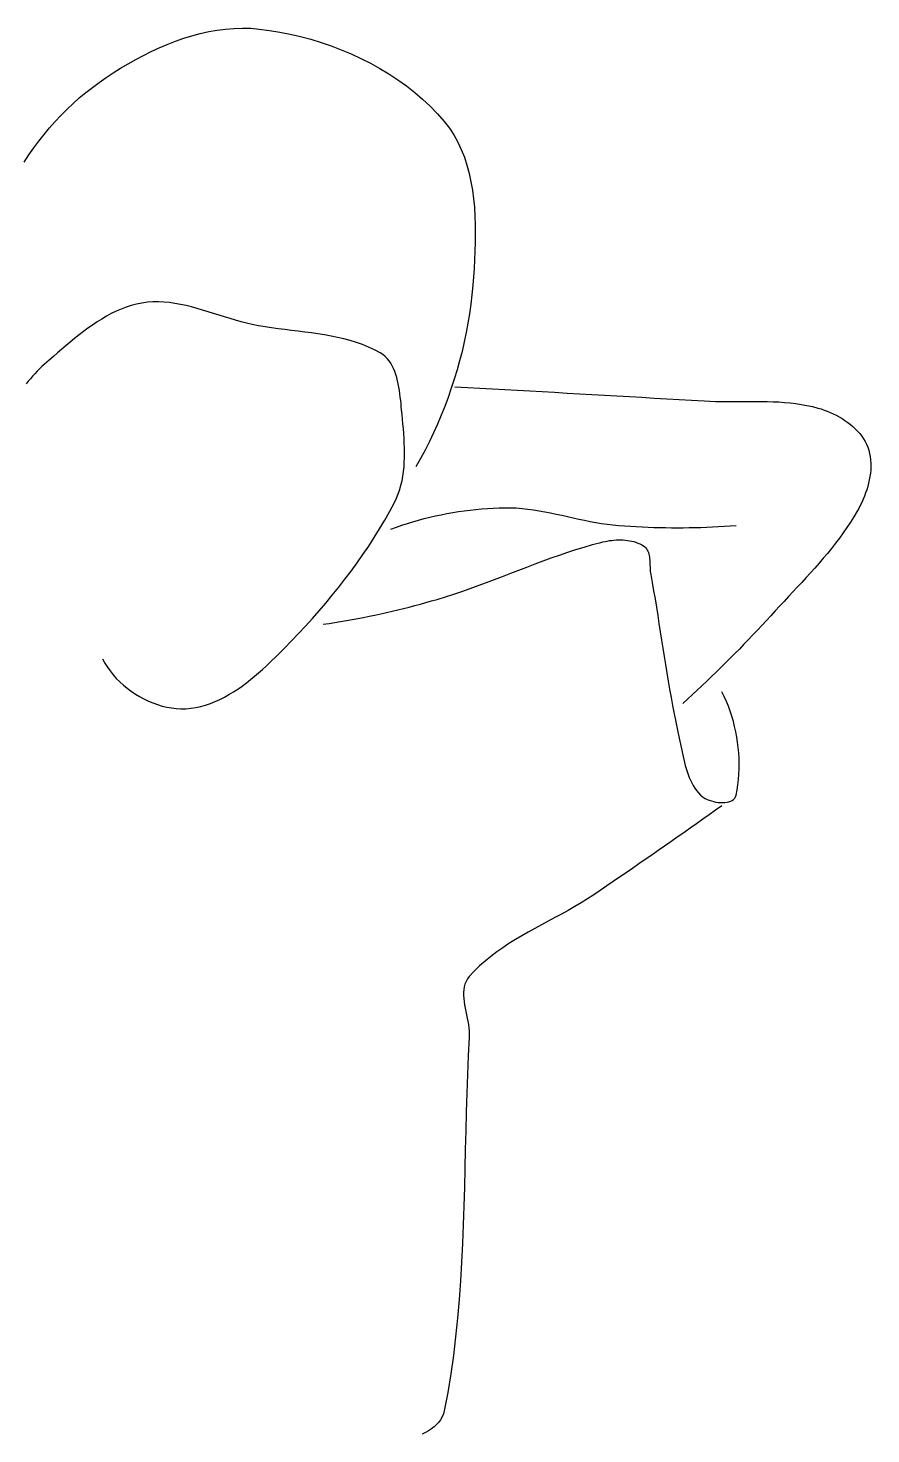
# Model space of a CAD drawing. Header units: inches. Extents: x 21 to 132, y 19 to 196.
# Drawn here: x 78.713 to 79.068, y 48.454 to 49.047 of the extents above; entities that cross this region are included whole.
import ezdxf

# ---------------------------------------------------------------- set-up
doc = ezdxf.new("R2010")
doc.units = ezdxf.units.IN
doc.header["$MEASUREMENT"] = 0
doc.layers.add('fur', color=253, linetype='Continuous')

# ---------------------------------------------------------------- blocks, each defined once
blk = doc.blocks.new('dp5')
at = {"layer": 'fur', "linetype": 'Continuous'}
for p, q in [((1449.7538, 1455.6024), (1452.1728, 1456.2505)), ((1452.1728, 1456.2505), (1454.6035, 1456.7957)), ((1454.6035, 1456.7957), (1457.0431, 1457.2318)), ((1457.0431, 1457.2318), (1459.4888, 1457.5524)), ((1459.4888, 1457.5524), (1461.937, 1457.7512)), ((1461.937, 1457.7512), (1464.3845, 1457.8224)), ((1464.3845, 1457.8224), (1466.8286, 1457.7593)), ((1466.8286, 1457.7593), (1469.2658, 1457.5556)), ((1469.2658, 1457.5556), (1472.2544, 1457.1653)), ((1472.2544, 1457.1653), (1475.2534, 1456.6713)), ((1475.2534, 1456.6713), (1478.2547, 1456.0741)), ((1478.2547, 1456.0741), (1481.2519, 1455.3741)), ((1437.9508, 1451.0364), (1440.2623, 1452.1055)), ((1440.2623, 1452.1055), (1442.6014, 1453.1029)), ((1442.6014, 1453.1029), (1444.9653, 1454.0222)), ((1444.9653, 1454.0222), (1447.3503, 1454.8575)), ((1447.3503, 1454.8575), (1449.7538, 1455.6024)), ((1481.2519, 1455.3741), (1484.2381, 1454.5722)), ((1484.2381, 1454.5722), (1487.2061, 1453.6689)), ((1487.2061, 1453.6689), (1490.1489, 1452.6646)), ((1490.1489, 1452.6646), (1493.0597, 1451.5604)), ((1431.2146, 1447.4618), (1433.4239, 1448.7083)), ((1433.4239, 1448.7083), (1435.6703, 1449.902)), ((1435.6703, 1449.902), (1437.9508, 1451.0364)), ((1493.0597, 1451.5604), (1495.9314, 1450.3565)), ((1495.9314, 1450.3565), (1498.7569, 1449.0536)), ((1498.7569, 1449.0536), (1501.5296, 1447.6524)), ((1501.5296, 1447.6524), (1504.2423, 1446.1533)), ((1422.8124, 1442.0711), (1424.8413, 1443.4671)), ((1424.8413, 1443.4671), (1426.9202, 1444.8347)), ((1426.9202, 1444.8347), (1429.0456, 1446.1684)), ((1429.0456, 1446.1684), (1431.2146, 1447.4618)), ((1504.2423, 1446.1533), (1506.8878, 1444.5574)), ((1506.8878, 1444.5574), (1509.4594, 1442.8646)), ((1418.9338, 1439.1414), (1420.8499, 1440.6407)), ((1420.8499, 1440.6407), (1422.8124, 1442.0711)), ((1509.4594, 1442.8646), (1511.9502, 1441.0761)), ((1511.9502, 1441.0761), (1514.3529, 1439.1924)), ((1413.4672, 1434.2618), (1415.2418, 1435.9488)), ((1415.2418, 1435.9488), (1417.0642, 1437.5765)), ((1417.0642, 1437.5765), (1418.9338, 1439.1414)), ((1514.3529, 1439.1924), (1516.6607, 1437.2139)), ((1516.6607, 1437.2139), (1518.8667, 1435.141)), ((1410.0624, 1430.7207), (1411.7405, 1432.5178)), ((1411.7405, 1432.5178), (1413.4672, 1434.2618)), ((1518.8667, 1435.141), (1520.964, 1432.9751)), ((1520.964, 1432.9751), (1522.9453, 1430.7159)), ((1406.8534, 1426.9779), (1408.4332, 1428.873)), ((1408.4332, 1428.873), (1410.0624, 1430.7207)), ((1522.9453, 1430.7159), (1524.4069, 1428.8148)), ((1524.4069, 1428.8148), (1525.7115, 1426.8195)), ((1403.8445, 1423.0576), (1405.3237, 1425.0384)), ((1405.3237, 1425.0384), (1406.8534, 1426.9779)), ((1525.7115, 1426.8195), (1526.8666, 1424.7371)), ((1526.8666, 1424.7371), (1527.8804, 1422.5751)), ((1401.0388, 1418.9844), (1402.4158, 1421.0385)), ((1402.4158, 1421.0385), (1403.8445, 1423.0576)), ((1527.8804, 1422.5751), (1528.7604, 1420.3411)), ((1528.7604, 1420.3411), (1529.5145, 1418.0422)), ((1529.5145, 1418.0422), (1530.1502, 1415.6862)), ((1530.1502, 1415.6862), (1530.6759, 1413.2804)), ((1530.6759, 1413.2804), (1531.0985, 1410.8323)), ((1531.0985, 1410.8323), (1531.4267, 1408.349)), ((1531.4267, 1408.349), (1531.6675, 1405.8384)), ((1531.6675, 1405.8384), (1531.8293, 1403.3075)), ((1531.8293, 1403.3075), (1531.9194, 1400.7643)), ((1531.9194, 1400.7643), (1531.946, 1398.2157)), ((1531.9167, 1395.6691), (1531.8392, 1393.1323)), ((1531.946, 1398.2157), (1531.9167, 1395.6691)), ((1531.7213, 1390.6125), (1531.5711, 1388.1174)), ((1531.8392, 1393.1323), (1531.7213, 1390.6125)), ((1531.5711, 1388.1174), (1531.3958, 1385.6542)), ((1531.2038, 1383.2302), (1530.9451, 1380.4804)), ((1531.3958, 1385.6542), (1531.2038, 1383.2302)), ((1436.8048, 1378.2937), (1435.1999, 1378.0687)), ((1438.4092, 1378.4114), (1436.8048, 1378.2937)), ((1440.0132, 1378.4303), (1438.4092, 1378.4114)), ((1441.6162, 1378.3587), (1440.0132, 1378.4303)), ((1443.2191, 1378.2055), (1441.6162, 1378.3587)), ((1530.9451, 1380.4804), (1530.6231, 1377.7314)), ((1424.949, 1374.2471), (1423.5748, 1373.4446)), ((1426.344, 1374.9961), (1424.949, 1374.2471)), ((1427.7604, 1375.6861), (1426.344, 1374.9961)), ((1429.1995, 1376.3119), (1427.7604, 1375.6861)), ((1430.6621, 1376.8684), (1429.1995, 1376.3119)), ((1432.149, 1377.3502), (1430.6621, 1376.8684)), ((1433.6613, 1377.752), (1432.149, 1377.3502)), ((1435.1999, 1378.0687), (1433.6613, 1377.752)), ((1444.8214, 1377.9788), (1443.2191, 1378.2055)), ((1446.4231, 1377.6874), (1444.8214, 1377.9788)), ((1448.0242, 1377.3395), (1446.4231, 1377.6874)), ((1449.6252, 1376.944), (1448.0242, 1377.3395)), ((1451.2253, 1376.5092), (1449.6252, 1376.944)), ((1452.8251, 1376.0436), (1451.2253, 1376.5092)), ((1454.4241, 1375.5559), (1452.8251, 1376.0436)), ((1456.0229, 1375.0544), (1454.4241, 1375.5559)), ((1457.6213, 1374.5476), (1456.0229, 1375.0544)), ((1459.2188, 1374.0443), (1457.6213, 1374.5476)), ((1530.2382, 1374.985), (1529.7914, 1372.2434)), ((1530.6231, 1377.7314), (1530.2382, 1374.985)), ((1419.5675, 1370.7684), (1418.2666, 1369.8043)), ((1420.8851, 1371.7001), (1419.5675, 1370.7684)), ((1422.2206, 1372.594), (1420.8851, 1371.7001)), ((1423.5748, 1373.4446), (1422.2206, 1372.594)), ((1460.8162, 1373.5527), (1459.2188, 1374.0443)), ((1462.4132, 1373.0814), (1460.8162, 1373.5527)), ((1464.0096, 1372.6391), (1462.4132, 1373.0814)), ((1465.6056, 1372.2341), (1464.0096, 1372.6391)), ((1467.2012, 1371.875), (1465.6056, 1372.2341)), ((1469.0735, 1371.5085), (1467.2012, 1371.875)), ((1470.9624, 1371.1829), (1469.0735, 1371.5085)), ((1472.8652, 1370.8907), (1470.9624, 1371.1829)), ((1474.778, 1370.6236), (1472.8652, 1370.8907)), ((1476.6987, 1370.3748), (1474.778, 1370.6236)), ((1478.6238, 1370.1364), (1476.6987, 1370.3748)), ((1480.5505, 1369.9004), (1478.6238, 1370.1364)), ((1529.7914, 1372.2434), (1529.283, 1369.5082)), ((1414.4571, 1366.7691), (1413.215, 1365.7275)), ((1415.7122, 1367.7993), (1414.4571, 1366.7691)), ((1416.9821, 1368.8127), (1415.7122, 1367.7993)), ((1418.2666, 1369.8043), (1416.9821, 1368.8127)), ((1482.4753, 1369.6599), (1480.5505, 1369.9004)), ((1484.3959, 1369.4067), (1482.4753, 1369.6599)), ((1486.3089, 1369.1333), (1484.3959, 1369.4067)), ((1488.2114, 1368.8322), (1486.3089, 1369.1333)), ((1490.1002, 1368.4957), (1488.2114, 1368.8322)), ((1491.9727, 1368.1164), (1490.1002, 1368.4957)), ((1493.8255, 1367.6863), (1491.9727, 1368.1164)), ((1495.6558, 1367.198), (1493.8255, 1367.6863)), ((1497.4606, 1366.6439), (1495.6558, 1367.198)), ((1499.2367, 1366.0162), (1497.4606, 1366.6439)), ((1500.9815, 1365.3075), (1499.2367, 1366.0162)), ((1528.7138, 1366.7816), (1528.0842, 1364.0654)), ((1529.283, 1369.5082), (1528.7138, 1366.7816)), ((1409.5586, 1362.5868), (1408.3602, 1361.552)), ((1410.7665, 1363.6311), (1409.5586, 1362.5868)), ((1411.9848, 1364.6798), (1410.7665, 1363.6311)), ((1413.215, 1365.7275), (1411.9848, 1364.6798)), ((1502.6914, 1364.5103), (1500.9815, 1365.3075)), ((1504.3639, 1363.6165), (1502.6914, 1364.5103)), ((1505.0959, 1363.1435), (1504.3639, 1363.6165)), ((1505.7626, 1362.6032), (1505.0959, 1363.1435)), ((1506.368, 1362.0006), (1505.7626, 1362.6032)), ((1506.9148, 1361.3405), (1506.368, 1362.0006)), ((1528.0842, 1364.0654), (1527.3948, 1361.3615)), ((1404.8586, 1358.2919), (1404.1844, 1357.5878)), ((1405.5459, 1358.9792), (1404.8586, 1358.2919)), ((1406.2431, 1359.6489), (1405.5459, 1358.9792)), ((1406.9469, 1360.3012), (1406.2431, 1359.6489)), ((1407.6537, 1360.9356), (1406.9469, 1360.3012)), ((1408.3602, 1361.552), (1407.6537, 1360.9356)), ((1507.407, 1360.6282), (1506.9148, 1361.3405)), ((1507.8477, 1359.8687), (1507.407, 1360.6282)), ((1508.2407, 1359.0669), (1507.8477, 1359.8687)), ((1508.5888, 1358.228), (1508.2407, 1359.0669)), ((1508.8964, 1357.3572), (1508.5888, 1358.228)), ((1526.6465, 1358.6719), (1525.8394, 1355.9985)), ((1527.3948, 1361.3615), (1526.6465, 1358.6719)), ((1402.2753, 1355.3745), (1401.6881, 1354.6043)), ((1402.8893, 1356.1288), (1402.2753, 1355.3745)), ((1403.5268, 1356.8666), (1402.8893, 1356.1288)), ((1404.1844, 1357.5878), (1403.5268, 1356.8666)), ((1509.1663, 1356.4592), (1508.8964, 1357.3572)), ((1509.402, 1355.5391), (1509.1663, 1356.4592)), ((1509.6071, 1354.602), (1509.402, 1355.5391)), ((1509.7847, 1353.6533), (1509.6071, 1354.602)), ((1525.8394, 1355.9985), (1524.9746, 1353.3434)), ((1526.042, 1353.8096), (1529.6553, 1353.6089)), ((1509.9388, 1352.6975), (1509.7847, 1353.6533)), ((1510.0725, 1351.7395), (1509.9388, 1352.6975)), ((1510.1895, 1350.7852), (1510.0725, 1351.7395)), ((1510.2929, 1349.8388), (1510.1895, 1350.7852)), ((1510.3866, 1348.9058), (1510.2929, 1349.8388)), ((1524.0526, 1350.7084), (1523.0739, 1348.0953)), ((1524.9746, 1353.3434), (1524.0526, 1350.7084)), ((1529.6553, 1353.6089), (1533.2687, 1353.4075)), ((1533.2687, 1353.4075), (1536.8821, 1353.2057)), ((1536.8821, 1353.2057), (1540.4953, 1353.0032)), ((1540.4953, 1353.0032), (1544.1085, 1352.7999)), ((1544.1085, 1352.7999), (1547.7216, 1352.5962)), ((1547.7216, 1352.5962), (1551.335, 1352.3918)), ((1551.335, 1352.3918), (1554.948, 1352.187)), ((1554.948, 1352.187), (1558.561, 1351.9813)), ((1558.561, 1351.9813), (1562.1741, 1351.7751)), ((1562.1741, 1351.7751), (1565.7871, 1351.5685)), ((1565.7871, 1351.5685), (1569.4002, 1351.3611)), ((1569.4002, 1351.3611), (1573.0132, 1351.1531)), ((1573.0132, 1351.1531), (1576.6259, 1350.9446)), ((1576.6259, 1350.9446), (1580.2389, 1350.7353)), ((1580.2389, 1350.7353), (1583.8518, 1350.5256)), ((1583.8518, 1350.5256), (1587.4646, 1350.3153)), ((1587.4646, 1350.3153), (1591.0773, 1350.1042)), ((1591.0773, 1350.1042), (1594.6902, 1349.8928)), ((1594.6902, 1349.8928), (1598.3029, 1349.6804)), ((1598.3029, 1349.6804), (1599.9577, 1349.5991)), ((1510.4736, 1347.9911), (1510.3866, 1348.9058)), ((1510.5578, 1347.0998), (1510.4736, 1347.9911)), ((1510.6874, 1345.7526), (1510.5578, 1347.0998)), ((1510.8185, 1344.3925), (1510.6874, 1345.7526)), ((1523.0739, 1348.0953), (1522.0391, 1345.5061)), ((1599.9577, 1349.5991), (1601.6175, 1349.5462)), ((1601.6175, 1349.5462), (1603.2814, 1349.5165)), ((1603.2814, 1349.5165), (1604.9483, 1349.505)), ((1604.9483, 1349.505), (1606.6177, 1349.5064)), ((1606.6177, 1349.5064), (1608.2884, 1349.5159)), ((1608.2884, 1349.5159), (1609.9599, 1349.5279)), ((1609.9599, 1349.5279), (1611.6308, 1349.5379)), ((1611.6308, 1349.5379), (1613.3007, 1349.5403)), ((1613.3007, 1349.5403), (1614.9684, 1349.5303)), ((1614.9684, 1349.5303), (1616.633, 1349.5024)), ((1616.633, 1349.5024), (1618.294, 1349.452)), ((1618.294, 1349.452), (1619.9503, 1349.3738)), ((1619.9503, 1349.3738), (1621.6009, 1349.2626)), ((1621.6009, 1349.2626), (1623.2447, 1349.113)), ((1623.2447, 1349.113), (1624.8813, 1348.9205)), ((1624.8813, 1348.9205), (1626.5097, 1348.6795)), ((1626.5097, 1348.6795), (1628.1289, 1348.3852)), ((1628.1289, 1348.3852), (1629.7381, 1348.0323)), ((1629.7381, 1348.0323), (1631.3363, 1347.6159)), ((1631.3363, 1347.6159), (1632.224, 1347.3487)), ((1632.224, 1347.3487), (1633.115, 1347.0476)), ((1633.115, 1347.0476), (1634.0066, 1346.7128)), ((1634.0066, 1346.7128), (1634.8947, 1346.3449)), ((1634.8947, 1346.3449), (1635.7762, 1345.9442)), ((1635.7762, 1345.9442), (1636.6474, 1345.5109)), ((1510.9467, 1343.0215), (1510.8185, 1344.3925)), ((1511.0677, 1341.6421), (1510.9467, 1343.0215)), ((1511.1772, 1340.2565), (1511.0677, 1341.6421)), ((1520.9489, 1342.9429), (1519.8036, 1340.4076)), ((1522.0391, 1345.5061), (1520.9489, 1342.9429)), ((1636.6474, 1345.5109), (1637.5048, 1345.0456)), ((1637.5048, 1345.0456), (1638.3449, 1344.5486)), ((1638.3449, 1344.5486), (1639.1637, 1344.0204)), ((1639.1637, 1344.0204), (1639.9585, 1343.4614)), ((1639.9585, 1343.4614), (1640.7253, 1342.8719)), ((1640.7253, 1342.8719), (1641.4607, 1342.2524)), ((1641.4607, 1342.2524), (1642.1611, 1341.6032)), ((1642.1611, 1341.6032), (1642.823, 1340.9245)), ((1511.2706, 1338.867), (1511.1772, 1340.2565)), ((1511.3437, 1337.4757), (1511.2706, 1338.867)), ((1511.3926, 1336.085), (1511.3437, 1337.4757)), ((1518.6045, 1337.9019), (1517.3514, 1335.4279)), ((1519.8036, 1340.4076), (1518.6045, 1337.9019)), ((1642.823, 1340.9245), (1643.443, 1340.2172)), ((1643.443, 1340.2172), (1644.0172, 1339.4812)), ((1644.0172, 1339.4812), (1644.5423, 1338.7171)), ((1644.5423, 1338.7171), (1645.0152, 1337.9254)), ((1645.0152, 1337.9254), (1645.4316, 1337.1064)), ((1511.4127, 1334.697), (1511.3926, 1336.085)), ((1511.3995, 1333.3141), (1511.4127, 1334.697)), ((1517.3514, 1335.4279), (1516.0451, 1332.9877)), ((1645.4316, 1337.1064), (1645.7884, 1336.2605)), ((1645.7884, 1336.2605), (1646.0898, 1335.3699)), ((1646.0898, 1335.3699), (1646.3265, 1334.4612)), ((1646.3265, 1334.4612), (1646.5019, 1333.5366)), ((1646.5019, 1333.5366), (1646.6182, 1332.5984)), ((1511.1176, 1329.2183), (1511.2562, 1330.5727)), ((1511.2562, 1330.5727), (1511.3486, 1331.9386)), ((1511.3486, 1331.9386), (1511.3995, 1333.3141)), ((1516.0451, 1332.9877), (1514.6869, 1330.583)), ((1646.6419, 1329.7265), (1646.5504, 1328.7578)), ((1646.6182, 1332.5984), (1646.6788, 1331.649)), ((1646.6856, 1330.6909), (1646.6419, 1329.7265)), ((1646.6788, 1331.649), (1646.6856, 1330.6909)), ((1510.0155, 1323.9651), (1510.3818, 1325.2494)), ((1510.3818, 1325.2494), (1510.6847, 1326.5544)), ((1510.6847, 1326.5544), (1510.9285, 1327.8783)), ((1510.9285, 1327.8783), (1511.1176, 1329.2183)), ((1646.0147, 1325.8517), (1645.7579, 1324.8903)), ((1646.2339, 1326.818), (1646.0147, 1325.8517)), ((1646.4135, 1327.7877), (1646.2339, 1326.818)), ((1646.5504, 1328.7578), (1646.4135, 1327.7877)), ((1508.4932, 1320.2601), (1509.0755, 1321.4681)), ((1509.0755, 1321.4681), (1509.5816, 1322.7039)), ((1509.5816, 1322.7039), (1510.0155, 1323.9651)), ((1644.4142, 1321.1472), (1644.0121, 1320.2484)), ((1644.7922, 1322.0631), (1644.4142, 1321.1472)), ((1645.1441, 1322.9938), (1644.7922, 1322.0631)), ((1645.4669, 1323.9371), (1645.1441, 1322.9938)), ((1645.7579, 1324.8903), (1645.4669, 1323.9371)), ((1505.6593, 1315.1001), (1507.1042, 1317.6653)), ((1507.1042, 1317.6653), (1508.4932, 1320.2601)), ((1523.7158, 1317.0095), (1525.3818, 1317.3073)), ((1525.3818, 1317.3073), (1527.0524, 1317.5773)), ((1527.0524, 1317.5773), (1528.7268, 1317.8191)), ((1528.7268, 1317.8191), (1530.4041, 1318.0325)), ((1530.4041, 1318.0325), (1532.0841, 1318.2174)), ((1532.0841, 1318.2174), (1533.7656, 1318.3739)), ((1533.7656, 1318.3739), (1535.448, 1318.5017)), ((1535.448, 1318.5017), (1537.1309, 1318.6006)), ((1537.1309, 1318.6006), (1538.813, 1318.6705)), ((1538.813, 1318.6705), (1540.4942, 1318.7114)), ((1540.4942, 1318.7114), (1542.1631, 1318.7037)), ((1542.1631, 1318.7037), (1543.8269, 1318.6324)), ((1543.8269, 1318.6324), (1545.4865, 1318.5035)), ((1545.4865, 1318.5035), (1547.142, 1318.3236)), ((1547.142, 1318.3236), (1548.7943, 1318.0986)), ((1548.7943, 1318.0986), (1550.4434, 1317.835)), ((1550.4434, 1317.835), (1552.0904, 1317.5387)), ((1552.0904, 1317.5387), (1553.7357, 1317.216)), ((1553.7357, 1317.216), (1555.3796, 1316.8732)), ((1642.6918, 1317.6792), (1641.7487, 1316.0659)), ((1643.1483, 1318.5122), (1642.6918, 1317.6792)), ((1643.5894, 1319.3692), (1643.1483, 1318.5122)), ((1644.0121, 1320.2484), (1643.5894, 1319.3692)), ((1504.1599, 1312.5642), (1505.6593, 1315.1001)), ((1507.4606, 1312.5177), (1509.0425, 1313.0884)), ((1509.0425, 1313.0884), (1510.6357, 1313.6329)), ((1510.6357, 1313.6329), (1512.2398, 1314.1501)), ((1512.2398, 1314.1501), (1513.8544, 1314.6406)), ((1513.8544, 1314.6406), (1515.4784, 1315.1039)), ((1515.4784, 1315.1039), (1517.111, 1315.54)), ((1517.111, 1315.54), (1518.752, 1315.9488)), ((1518.752, 1315.9488), (1520.4002, 1316.33)), ((1520.4002, 1316.33), (1522.0551, 1316.6836)), ((1522.0551, 1316.6836), (1523.7158, 1317.0095)), ((1555.3796, 1316.8732), (1557.0229, 1316.5165)), ((1557.0229, 1316.5165), (1558.6656, 1316.1521)), ((1558.6656, 1316.1521), (1560.3087, 1315.7862)), ((1560.3087, 1315.7862), (1561.953, 1315.425)), ((1561.953, 1315.425), (1563.5981, 1315.0747)), ((1563.5981, 1315.0747), (1565.2455, 1314.7416)), ((1565.2455, 1314.7416), (1566.895, 1314.4317)), ((1566.895, 1314.4317), (1568.5475, 1314.1515)), ((1568.5475, 1314.1515), (1570.2034, 1313.9069)), ((1570.2034, 1313.9069), (1571.8633, 1313.7043)), ((1571.8633, 1313.7043), (1573.5277, 1313.5499)), ((1573.5277, 1313.5499), (1575.2268, 1313.4258)), ((1575.2268, 1313.4258), (1576.9271, 1313.3148)), ((1576.9271, 1313.3148), (1578.6286, 1313.2168)), ((1578.6286, 1313.2168), (1580.3311, 1313.1319)), ((1580.3311, 1313.1319), (1582.0347, 1313.0601)), ((1582.0347, 1313.0601), (1583.7391, 1313.0013)), ((1583.7391, 1313.0013), (1585.4438, 1312.9556)), ((1595.6773, 1312.9556), (1597.3823, 1313.0013)), ((1597.3823, 1313.0013), (1599.0866, 1313.0601)), ((1599.0866, 1313.0601), (1600.79, 1313.1319)), ((1600.79, 1313.1319), (1602.4928, 1313.2168)), ((1602.4928, 1313.2168), (1604.1942, 1313.3148)), ((1604.1942, 1313.3148), (1605.8945, 1313.4258)), ((1605.8945, 1313.4258), (1607.5936, 1313.5499)), ((1640.7623, 1314.4814), (1639.7352, 1312.924)), ((1641.7487, 1316.0659), (1640.7623, 1314.4814)), ((1501.0066, 1307.5799), (1502.6082, 1310.0576)), ((1502.6082, 1310.0576), (1504.1599, 1312.5642)), ((1568.9743, 1308.7954), (1569.5937, 1308.9302)), ((1569.5937, 1308.9302), (1570.223, 1309.0497)), ((1570.223, 1309.0497), (1570.8605, 1309.1527)), ((1570.8605, 1309.1527), (1571.5041, 1309.238)), ((1571.5041, 1309.238), (1572.1523, 1309.3044)), ((1572.1523, 1309.3044), (1572.8034, 1309.3512)), ((1572.8034, 1309.3512), (1573.4558, 1309.3767)), ((1573.4558, 1309.3767), (1574.1078, 1309.3798)), ((1574.1078, 1309.3798), (1574.7573, 1309.3596)), ((1574.7573, 1309.3596), (1575.4032, 1309.3148)), ((1575.4032, 1309.3148), (1576.0431, 1309.2444)), ((1576.0431, 1309.2444), (1576.6757, 1309.1469)), ((1576.6757, 1309.1469), (1577.2992, 1309.0214)), ((1577.2992, 1309.0214), (1577.9119, 1308.8667)), ((1585.4438, 1312.9556), (1587.1493, 1312.9228)), ((1587.1493, 1312.9228), (1588.8548, 1312.9032)), ((1588.8548, 1312.9032), (1590.5606, 1312.8968)), ((1590.5606, 1312.8968), (1592.2663, 1312.9032)), ((1592.2663, 1312.9032), (1593.9722, 1312.9228)), ((1593.9722, 1312.9228), (1595.6773, 1312.9556)), ((1637.572, 1309.882), (1636.4412, 1308.394)), ((1638.6709, 1311.3913), (1637.572, 1309.882)), ((1639.7352, 1312.924), (1638.6709, 1311.3913)), ((1497.6605, 1302.7111), (1499.3565, 1305.1311)), ((1499.3565, 1305.1311), (1501.0066, 1307.5799)), ((1553.9922, 1304.1241), (1556.362, 1304.962)), ((1556.362, 1304.962), (1558.7405, 1305.7725)), ((1558.7405, 1305.7725), (1561.1287, 1306.5508)), ((1561.1287, 1306.5508), (1563.528, 1307.2923)), ((1563.528, 1307.2923), (1565.9401, 1307.9925)), ((1565.9401, 1307.9925), (1568.3662, 1308.6465)), ((1568.3662, 1308.6465), (1568.9743, 1308.7954)), ((1577.9119, 1308.8667), (1578.5122, 1308.6815)), ((1578.5122, 1308.6815), (1579.0981, 1308.4649)), ((1579.0981, 1308.4649), (1579.6683, 1308.2155)), ((1579.6683, 1308.2155), (1580.2207, 1307.9324)), ((1580.2207, 1307.9324), (1580.7536, 1307.6142)), ((1580.7536, 1307.6142), (1581.0882, 1307.3664)), ((1581.0882, 1307.3664), (1581.3776, 1307.0855)), ((1581.3776, 1307.0855), (1581.6256, 1306.7737)), ((1581.6256, 1306.7737), (1581.8355, 1306.4339)), ((1581.8355, 1306.4339), (1582.0107, 1306.069)), ((1582.0107, 1306.069), (1582.1546, 1305.681)), ((1582.1546, 1305.681), (1582.2709, 1305.2732)), ((1582.2709, 1305.2732), (1582.3629, 1304.8479)), ((1582.3629, 1304.8479), (1582.434, 1304.408)), ((1634.097, 1305.4749), (1632.8892, 1304.0401)), ((1635.2819, 1306.9255), (1634.097, 1305.4749)), ((1636.4412, 1308.394), (1635.2819, 1306.9255)), ((1495.9209, 1300.3198), (1497.6605, 1302.7111)), ((1544.5669, 1300.592), (1546.918, 1301.4928)), ((1546.918, 1301.4928), (1549.2715, 1302.3849)), ((1549.2715, 1302.3849), (1551.6291, 1303.2636)), ((1551.6291, 1303.2636), (1553.9922, 1304.1241)), ((1582.434, 1304.408), (1582.4875, 1303.956)), ((1582.4875, 1303.956), (1582.5269, 1303.4944)), ((1582.5269, 1303.4944), (1582.556, 1303.0262)), ((1582.556, 1303.0262), (1582.5777, 1302.5539)), ((1582.5777, 1302.5539), (1582.5957, 1302.0801)), ((1582.5957, 1302.0801), (1582.6136, 1301.6074)), ((1582.6136, 1301.6074), (1582.6343, 1301.1388)), ((1582.6343, 1301.1388), (1582.6621, 1300.6766)), ((1630.4173, 1301.2104), (1629.1592, 1299.8119)), ((1631.6616, 1302.6192), (1630.4173, 1301.2104)), ((1632.8892, 1304.0401), (1631.6616, 1302.6192)), ((1492.3173, 1295.6224), (1494.1389, 1297.957)), ((1494.1389, 1297.957), (1495.9209, 1300.3198)), ((1532.7999, 1296.12), (1535.1598, 1296.9945)), ((1535.1598, 1296.9945), (1537.5148, 1297.8836)), ((1537.5148, 1297.8836), (1539.8667, 1298.7827)), ((1539.8667, 1298.7827), (1542.2169, 1299.6872)), ((1542.2169, 1299.6872), (1544.5669, 1300.592)), ((1582.6621, 1300.6766), (1582.6995, 1300.2235)), ((1582.6995, 1300.2235), (1582.7505, 1299.7825)), ((1582.7505, 1299.7825), (1582.8184, 1299.3557)), ((1582.8184, 1299.3557), (1583.2492, 1296.9847)), ((1583.2492, 1296.9847), (1583.6649, 1294.6105)), ((1626.6128, 1297.0385), (1625.3309, 1295.6601)), ((1627.8899, 1298.422), (1626.6128, 1297.0385)), ((1629.1592, 1299.8119), (1627.8899, 1298.422)), ((1488.5625, 1291.0378), (1490.4578, 1293.3161)), ((1490.4578, 1293.3161), (1492.3173, 1295.6224)), ((1520.8804, 1292.1298), (1523.2851, 1292.8614)), ((1523.2851, 1292.8614), (1525.6781, 1293.6306)), ((1525.6781, 1293.6306), (1528.0605, 1294.4334)), ((1528.0605, 1294.4334), (1530.4341, 1295.2649)), ((1530.4341, 1295.2649), (1532.7999, 1296.12)), ((1583.6649, 1294.6105), (1584.0682, 1292.234)), ((1622.7634, 1292.9101), (1621.4841, 1291.5349)), ((1624.0466, 1294.2846), (1622.7634, 1292.9101)), ((1625.3309, 1295.6601), (1624.0466, 1294.2846)), ((1484.6734, 1286.5651), (1486.6338, 1288.7876)), ((1486.6338, 1288.7876), (1488.5625, 1291.0378)), ((1506.1451, 1288.2953), (1507.7948, 1288.6747)), ((1507.7948, 1288.6747), (1509.4416, 1289.0658)), ((1509.4416, 1289.0658), (1511.0857, 1289.4686)), ((1511.0857, 1289.4686), (1512.7266, 1289.8832)), ((1512.7266, 1289.8832), (1514.3644, 1290.3093)), ((1514.3644, 1290.3093), (1515.9986, 1290.747)), ((1515.9986, 1290.747), (1517.6295, 1291.1964)), ((1517.6295, 1291.1964), (1519.2569, 1291.6574)), ((1519.2569, 1291.6574), (1520.8804, 1292.1298)), ((1584.0682, 1292.234), (1584.4611, 1289.8554)), ((1584.4611, 1289.8554), (1584.8453, 1287.4754)), ((1618.9489, 1288.7747), (1617.6702, 1287.3723)), ((1620.2116, 1290.157), (1618.9489, 1288.7747)), ((1621.4841, 1291.5349), (1620.2116, 1290.157)), ((1482.6833, 1284.3703), (1484.6734, 1286.5651)), ((1487.847, 1284.9036), (1489.5194, 1285.1522)), ((1489.5194, 1285.1522), (1491.1906, 1285.4128)), ((1491.1906, 1285.4128), (1492.86, 1285.6855)), ((1492.86, 1285.6855), (1494.5279, 1285.9701)), ((1494.5279, 1285.9701), (1496.1941, 1286.2667)), ((1496.1941, 1286.2667), (1497.8582, 1286.5752)), ((1497.8582, 1286.5752), (1499.52, 1286.8954)), ((1499.52, 1286.8954), (1501.1799, 1287.2277)), ((1501.1799, 1287.2277), (1502.8375, 1287.5718)), ((1502.8375, 1287.5718), (1504.4925, 1287.9277)), ((1504.4925, 1287.9277), (1506.1451, 1288.2953)), ((1584.8453, 1287.4754), (1585.2235, 1285.094)), ((1585.2235, 1285.094), (1585.5977, 1282.7121)), ((1615.0917, 1284.5858), (1613.7921, 1283.2016)), ((1616.3844, 1285.976), (1615.0917, 1284.5858)), ((1617.6702, 1287.3723), (1616.3844, 1285.976)), ((1478.6231, 1280.0633), (1480.6659, 1282.203)), ((1480.6659, 1282.203), (1482.6833, 1284.3703)), ((1585.5977, 1282.7121), (1585.9702, 1280.3297)), ((1611.1729, 1280.4522), (1609.8533, 1279.0869)), ((1612.4857, 1281.8239), (1611.1729, 1280.4522)), ((1613.7921, 1283.2016), (1612.4857, 1281.8239)), ((1474.4694, 1275.8649), (1476.5567, 1277.9506)), ((1476.5567, 1277.9506), (1478.6231, 1280.0633)), ((1585.9702, 1280.3297), (1586.3426, 1277.9474)), ((1586.3426, 1277.9474), (1586.7176, 1275.5657)), ((1607.1938, 1276.3756), (1605.8543, 1275.0295)), ((1608.5268, 1277.7281), (1607.1938, 1276.3756)), ((1609.8533, 1279.0869), (1608.5268, 1277.7281)), ((1423.8446, 1274.8389), (1424.4832, 1273.6461)), ((1424.4832, 1273.6461), (1425.2035, 1272.4841)), ((1425.2035, 1272.4841), (1426.001, 1271.3557)), ((1470.2077, 1271.7877), (1471.3009, 1272.7954)), ((1471.3009, 1272.7954), (1472.3627, 1273.8066)), ((1472.3627, 1273.8066), (1474.4694, 1275.8649)), ((1586.7176, 1275.5657), (1587.0971, 1273.1849)), ((1587.0971, 1273.1849), (1587.4837, 1270.8054)), ((1603.1557, 1272.3572), (1601.7971, 1271.0307)), ((1604.5081, 1273.6901), (1603.1557, 1272.3572)), ((1605.8543, 1275.0295), (1604.5081, 1273.6901)), ((1426.001, 1271.3557), (1426.8705, 1270.2645)), ((1426.8705, 1270.2645), (1427.8073, 1269.2131)), ((1427.8073, 1269.2131), (1428.8064, 1268.2049)), ((1428.8064, 1268.2049), (1429.8624, 1267.2433)), ((1465.546, 1267.897), (1466.7525, 1268.8376)), ((1466.7525, 1268.8376), (1467.9322, 1269.8032)), ((1467.9322, 1269.8032), (1469.0844, 1270.7883)), ((1469.0844, 1270.7883), (1470.2077, 1271.7877)), ((1587.4837, 1270.8054), (1587.8789, 1268.4278)), ((1587.8789, 1268.4278), (1588.2853, 1266.0525)), ((1599.06, 1268.398), (1597.6823, 1267.0917)), ((1600.4315, 1269.711), (1599.06, 1268.398)), ((1601.7971, 1271.0307), (1600.4315, 1269.711)), ((1429.8624, 1267.2433), (1430.9712, 1266.3308)), ((1430.9712, 1266.3308), (1432.1271, 1265.4711)), ((1432.1271, 1265.4711), (1433.3255, 1264.6672)), ((1433.3255, 1264.6672), (1434.5612, 1263.922)), ((1459.1592, 1263.7575), (1460.48, 1264.4921)), ((1460.48, 1264.4921), (1461.78, 1265.2788)), ((1461.78, 1265.2788), (1463.0585, 1266.1122)), ((1463.0585, 1266.1122), (1464.3142, 1266.9866)), ((1464.3142, 1266.9866), (1465.546, 1267.897)), ((1588.2853, 1266.0525), (1588.705, 1263.6796)), ((1594.9079, 1264.4996), (1593.5115, 1263.2138)), ((1596.2982, 1265.7922), (1594.9079, 1264.4996)), ((1597.6823, 1267.0917), (1596.2982, 1265.7922)), ((1604.1363, 1263.9325), (1603.4644, 1265.2899)), ((1434.5612, 1263.922), (1435.8295, 1263.239)), ((1435.8295, 1263.239), (1437.1255, 1262.6212)), ((1437.1255, 1262.6212), (1438.4443, 1262.0717)), ((1438.4443, 1262.0717), (1439.7805, 1261.5938)), ((1439.7805, 1261.5938), (1441.1297, 1261.1905)), ((1441.1297, 1261.1905), (1442.4867, 1260.8649)), ((1442.4867, 1260.8649), (1443.8466, 1260.6203)), ((1443.8466, 1260.6203), (1445.2043, 1260.4599)), ((1445.2043, 1260.4599), (1446.5552, 1260.3866)), ((1446.5552, 1260.3866), (1448.005, 1260.4079)), ((1448.005, 1260.4079), (1449.4452, 1260.5304)), ((1449.4452, 1260.5304), (1450.8746, 1260.7481)), ((1450.8746, 1260.7481), (1452.2923, 1261.0562)), ((1452.2923, 1261.0562), (1453.6967, 1261.4488)), ((1453.6967, 1261.4488), (1455.0868, 1261.9207)), ((1455.0868, 1261.9207), (1456.4614, 1262.4664)), ((1456.4614, 1262.4664), (1457.8194, 1263.0804)), ((1457.8194, 1263.0804), (1459.1592, 1263.7575)), ((1588.705, 1263.6796), (1589.1399, 1261.3099)), ((1589.1399, 1261.3099), (1589.5923, 1258.9436)), ((1593.5115, 1263.2138), (1592.1092, 1261.935)), ((1604.7615, 1262.5447), (1604.1363, 1263.9325)), ((1605.3395, 1261.1294), (1604.7615, 1262.5447)), ((1605.8696, 1259.6892), (1605.3395, 1261.1294)), ((1589.5923, 1258.9436), (1590.0647, 1256.5813)), ((1590.0647, 1256.5813), (1590.5587, 1254.2233)), ((1606.3521, 1258.2265), (1605.8696, 1259.6892)), ((1606.7862, 1256.7439), (1606.3521, 1258.2265)), ((1607.1717, 1255.2442), (1606.7862, 1256.7439)), ((1590.5587, 1254.2233), (1591.0768, 1251.8701)), ((1591.0768, 1251.8701), (1591.2674, 1251.0034)), ((1607.5079, 1253.7294), (1607.1717, 1255.2442)), ((1607.7952, 1252.2029), (1607.5079, 1253.7294)), ((1608.0324, 1250.6669), (1607.7952, 1252.2029)), ((1591.2674, 1251.0034), (1591.4525, 1250.1261)), ((1591.4525, 1250.1261), (1591.6356, 1249.2404)), ((1591.6356, 1249.2404), (1591.8191, 1248.3491)), ((1591.8191, 1248.3491), (1592.0062, 1247.4543)), ((1608.2199, 1249.124), (1608.0324, 1250.6669)), ((1608.3566, 1247.5766), (1608.2199, 1249.124)), ((1592.0062, 1247.4543), (1592.1999, 1246.5589)), ((1592.1999, 1246.5589), (1592.4032, 1245.6651)), ((1592.4032, 1245.6651), (1592.6191, 1244.7758)), ((1592.6191, 1244.7758), (1592.8504, 1243.8933)), ((1592.8504, 1243.8933), (1593.1001, 1243.0201)), ((1608.4429, 1246.0277), (1608.3566, 1247.5766)), ((1608.4778, 1244.4795), (1608.4429, 1246.0277)), ((1608.4611, 1242.9347), (1608.4778, 1244.4795)), ((1593.1001, 1243.0201), (1593.3714, 1242.1586)), ((1593.3714, 1242.1586), (1593.6672, 1241.3114)), ((1593.6672, 1241.3114), (1593.9904, 1240.4812)), ((1593.9904, 1240.4812), (1594.344, 1239.6705)), ((1594.344, 1239.6705), (1594.7308, 1238.8816)), ((1608.099, 1238.3471), (1608.2723, 1239.8659)), ((1608.2723, 1239.8659), (1608.3928, 1241.3961)), ((1608.3928, 1241.3961), (1608.4611, 1242.9347)), ((1594.7308, 1238.8816), (1595.154, 1238.1169)), ((1595.154, 1238.1169), (1595.6166, 1237.3794)), ((1595.6166, 1237.3794), (1596.1217, 1236.6714)), ((1596.1217, 1236.6714), (1596.672, 1235.995)), ((1596.672, 1235.995), (1597.2706, 1235.3533)), ((1607.5936, 1235.3533), (1607.8727, 1236.842)), ((1607.8727, 1236.842), (1608.099, 1238.3471)), ((1597.2706, 1235.3533), (1597.6698, 1234.9999)), ((1597.6698, 1234.9999), (1598.1321, 1234.6711)), ((1598.1321, 1234.6711), (1598.6488, 1234.3687)), ((1598.6488, 1234.3687), (1599.2116, 1234.0955)), ((1599.2116, 1234.0955), (1599.8119, 1233.8529)), ((1599.8119, 1233.8529), (1600.4416, 1233.6434)), ((1600.4416, 1233.6434), (1601.092, 1233.469)), ((1601.092, 1233.469), (1601.7546, 1233.3317)), ((1603.4644, 1232.2563), (1601.6217, 1230.944)), ((1601.7546, 1233.3317), (1602.4212, 1233.2338)), ((1602.4212, 1233.2338), (1603.083, 1233.1773)), ((1603.083, 1233.1773), (1603.732, 1233.1642)), ((1603.732, 1233.1642), (1604.3596, 1233.1968)), ((1604.3596, 1233.1968), (1604.957, 1233.2771)), ((1604.957, 1233.2771), (1605.5163, 1233.4074)), ((1605.5163, 1233.4074), (1606.0286, 1233.5895)), ((1606.0286, 1233.5895), (1606.4857, 1233.8257)), ((1606.4857, 1233.8257), (1606.8794, 1234.1181)), ((1606.8794, 1234.1181), (1607.2008, 1234.4688)), ((1607.2008, 1234.4688), (1607.4418, 1234.8798)), ((1607.4418, 1234.8798), (1607.5936, 1235.3533)), ((1597.9313, 1228.3263), (1596.0837, 1227.0207)), ((1599.7774, 1229.634), (1597.9313, 1228.3263)), ((1601.6217, 1230.944), (1599.7774, 1229.634)), ((1592.3836, 1224.4167), (1590.5309, 1223.118)), ((1594.2346, 1225.7174), (1592.3836, 1224.4167)), ((1596.0837, 1227.0207), (1594.2346, 1225.7174)), ((1584.9637, 1219.2365), (1583.1048, 1217.9471)), ((1586.821, 1220.528), (1584.9637, 1219.2365)), ((1588.6769, 1221.8218), (1586.821, 1220.528)), ((1590.5309, 1223.118), (1588.6769, 1221.8218)), ((1579.3818, 1215.3756), (1577.5179, 1214.0933)), ((1581.2441, 1216.6602), (1579.3818, 1215.3756)), ((1583.1048, 1217.9471), (1581.2441, 1216.6602)), ((1573.7854, 1211.5358), (1571.9168, 1210.2607)), ((1575.6527, 1212.8134), (1573.7854, 1211.5358)), ((1577.5179, 1214.0933), (1575.6527, 1212.8134)), ((1568.1751, 1207.717), (1566.3017, 1206.4489)), ((1570.0468, 1208.9877), (1568.1751, 1207.717)), ((1571.9168, 1210.2607), (1570.0468, 1208.9877)), ((1560.7695, 1203.0047), (1558.8706, 1201.9215)), ((1562.6451, 1204.1157), (1560.7695, 1203.0047)), ((1564.4911, 1205.2614), (1562.6451, 1204.1157)), ((1566.3017, 1206.4489), (1564.4911, 1205.2614)), ((1555.026, 1199.8107), (1553.0925, 1198.7695)), ((1556.9539, 1200.8592), (1555.026, 1199.8107)), ((1558.8706, 1201.9215), (1556.9539, 1200.8592)), ((1547.318, 1195.6179), (1545.422, 1194.5349)), ((1549.2324, 1196.6798), (1547.318, 1195.6179)), ((1551.1592, 1197.728), (1549.2324, 1196.6798)), ((1553.0925, 1198.7695), (1551.1592, 1197.728)), ((1539.9038, 1191.0919), (1538.1413, 1189.8564)), ((1541.7089, 1192.2788), (1539.9038, 1191.0919)), ((1543.5503, 1193.4242), (1541.7089, 1192.2788)), ((1545.422, 1194.5349), (1543.5503, 1193.4242)), ((1534.7665, 1187.2114), (1533.1665, 1185.7883)), ((1536.4268, 1188.5651), (1534.7665, 1187.2114)), ((1538.1413, 1189.8564), (1536.4268, 1188.5651)), ((1530.1712, 1182.706), (1529.6522, 1182.0245)), ((1531.6327, 1184.2889), (1530.1712, 1182.706)), ((1533.1665, 1185.7883), (1531.6327, 1184.2889)), ((1528.593, 1178.928), (1528.5357, 1178.0777)), ((1528.7242, 1179.7511), (1528.593, 1178.928)), ((1528.9381, 1180.5436), (1528.7242, 1179.7511)), ((1529.2442, 1181.3025), (1528.9381, 1180.5436)), ((1529.6522, 1182.0245), (1529.2442, 1181.3025)), ((1528.5357, 1178.0777), (1528.5425, 1177.2037)), ((1528.5425, 1177.2037), (1528.6037, 1176.309)), ((1528.6037, 1176.309), (1528.71, 1175.3968)), ((1528.71, 1175.3968), (1528.8524, 1174.4706)), ((1528.8524, 1174.4706), (1529.0209, 1173.5337)), ((1529.0209, 1173.5337), (1529.2065, 1172.5893)), ((1529.2065, 1172.5893), (1529.3996, 1171.6407)), ((1529.3996, 1171.6407), (1529.5908, 1170.6911)), ((1529.5908, 1170.6911), (1529.7707, 1169.7437)), ((1529.7707, 1169.7437), (1529.93, 1168.802)), ((1529.93, 1168.802), (1530.0592, 1167.8693)), ((1530.0592, 1167.8693), (1530.1485, 1166.9486)), ((1530.1485, 1166.9486), (1530.189, 1166.0435)), ((1530.1712, 1165.1569), (1529.8885, 1159.7302)), ((1530.189, 1166.0435), (1530.1712, 1165.1569)), ((1529.8885, 1159.7302), (1529.6567, 1154.296)), ((1529.6567, 1154.296), (1529.4653, 1148.8558)), ((1529.4653, 1148.8558), (1529.3049, 1143.4109)), ((1529.3049, 1143.4109), (1529.1656, 1137.9628)), ((1529.1656, 1137.9628), (1529.0378, 1132.5127)), ((1529.0378, 1132.5127), (1528.9115, 1127.0619)), ((1528.9115, 1127.0619), (1528.7767, 1121.6121)), ((1528.7767, 1121.6121), (1528.624, 1116.1643)), ((1528.624, 1116.1643), (1528.4434, 1110.7199)), ((1528.4434, 1110.7199), (1528.225, 1105.2803)), ((1528.225, 1105.2803), (1527.9591, 1099.8471)), ((1527.9591, 1099.8471), (1527.6357, 1094.4213)), ((1527.6357, 1094.4213), (1527.2457, 1089.0043)), ((1527.2457, 1089.0043), (1526.7783, 1083.5977)), ((1526.7783, 1083.5977), (1526.2245, 1078.2027)), ((1526.2245, 1078.2027), (1525.5739, 1072.8206)), ((1525.5739, 1072.8206), (1524.817, 1067.4528)), ((1524.817, 1067.4528), (1523.9442, 1062.1006)), ((1523.9442, 1062.1006), (1522.9451, 1056.7656)), ((1522.9451, 1056.7656), (1522.6969, 1055.8431)), ((1519.9836, 1052.1055), (1519.2024, 1051.5096)), ((1520.696, 1052.7475), (1519.9836, 1052.1055)), ((1521.3315, 1053.4389), (1520.696, 1052.7475)), ((1521.8822, 1054.1832), (1521.3315, 1053.4389)), ((1522.3399, 1054.9835), (1521.8822, 1054.1832)), ((1522.6969, 1055.8431), (1522.3399, 1054.9835)), ((1517.4655, 1050.4428), (1516.526, 1049.9652)), ((1518.3604, 1050.9564), (1517.4655, 1050.4428)), ((1519.2024, 1051.5096), (1518.3604, 1050.9564))]:
    blk.add_line(p, q, dxfattribs=at)

msp = doc.modelspace()

# ---------------------------------------------------------------- block references
at = {"layer": 'fur', "xscale": 0.001452497584512251, "yscale": 0.001452497584512251, "zscale": 0.001452497584512251}
msp.add_blockref('dp5', (76.67624, 46.92919), dxfattribs=at)

doc.saveas('drawing.dxf')
